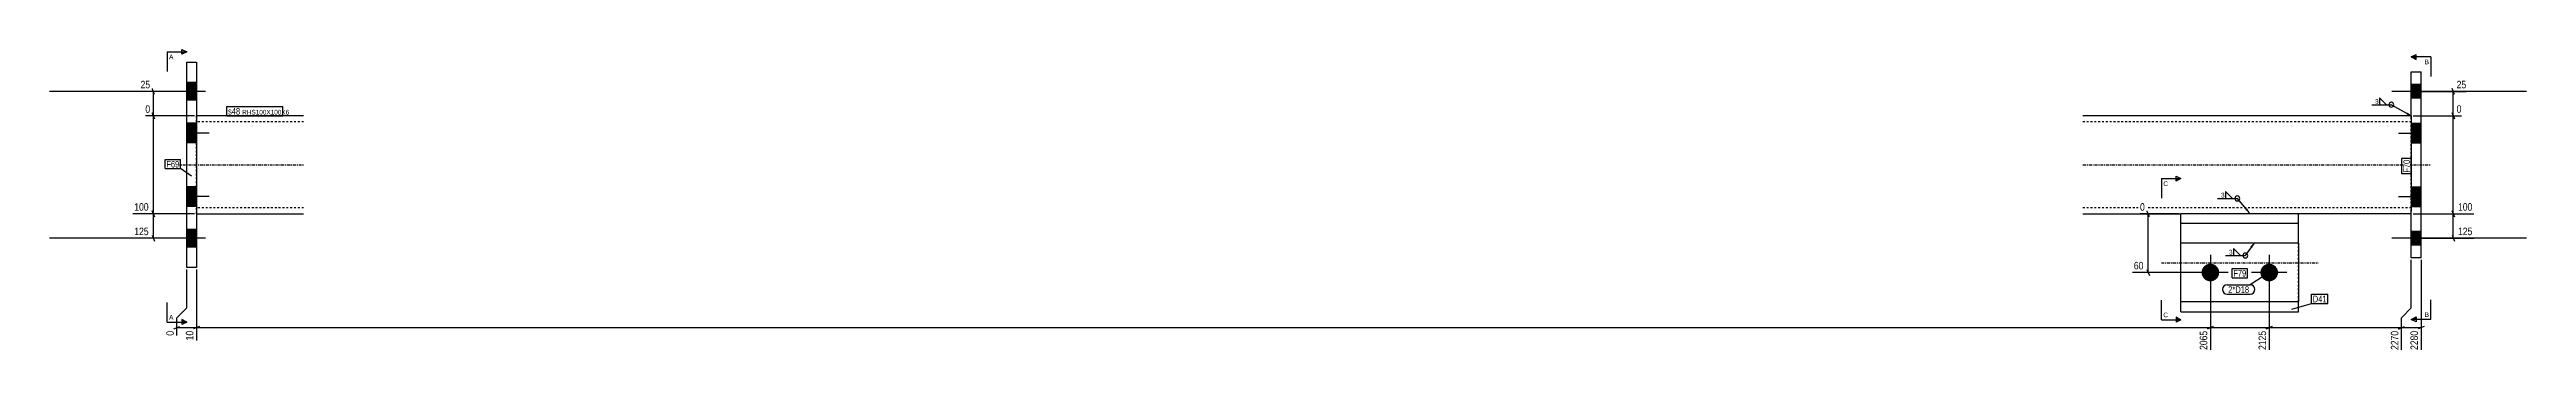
# Model space of a CAD drawing. Header units: millimetres. Extents: x -10 to 33523, y 3 to 809.
# Drawn here: x 30996 to 33523, y 3 to 312 of the extents above; entities that cross this region are included whole.
import ezdxf

# ---------------------------------------------------------------- set-up
doc = ezdxf.new("R2010")
doc.units = ezdxf.units.MM
doc.linetypes.add('DXK_LINE_DOT2', pattern=[3.9198, 1.9599, -1.9599])
doc.linetypes.add('DXK_LINE_DOT3', pattern=[5.9187, 2.979, -0.9799, 0.9799, -0.9799])
for name, color, linetype in [('MÅLSÆTNING', 7, 'Continuous'), ('STÅL', 7, 'Continuous'), ('TEKST', 7, 'Continuous')]:
    doc.layers.add(name, color=color, linetype=linetype)
doc.styles.add('Arial', font='ARIAL.TTF', dxfattribs={"height": 0.2})
doc.styles.add('Arial Narrow', font='ARIALN.TTF', dxfattribs={"height": 0.2})

msp = doc.modelspace()

# ---------------------------------------------------------------- hatches: boundary and pattern name
at = {"layer": 'STÅL', "linetype": 'Continuous'}
for points in [[(31135.7, 277.9), (31135.7, 259.9), (31145.7, 259.9), (31145.7, 277.9)], [(33405.7, 275.9), (33405.7, 261.9), (33415.7, 261.9), (33415.7, 275.9)], [(33405.7, 275.9), (33405.7, 261.9), (33415.7, 261.9), (33415.7, 275.9)], [(31135.7, 236.4), (31135.7, 216.4), (31145.7, 216.4), (31145.7, 236.4)], [(33415.7, 216.4), (33415.7, 236.4), (33405.7, 236.4), (33405.7, 216.4)], [(31135.7, 171.4), (31135.7, 151.4), (31145.7, 151.4), (31145.7, 171.4)], [(33415.7, 151.4), (33415.7, 171.4), (33405.7, 171.4), (33405.7, 151.4)], [(31135.7, 127.9), (31135.7, 109.9), (31145.7, 109.9), (31145.7, 127.9)], [(33405.7, 125.9), (33405.7, 111.9), (33415.7, 111.9), (33415.7, 125.9)], [(33405.7, 125.9), (33405.7, 111.9), (33415.7, 111.9), (33415.7, 125.9)], [(33209.7, 83.9, -1), (33191.7, 83.9, -1)], [(33269.7, 83.9, -1), (33251.7, 83.9, -1)]]:
    msp.add_hatch(color=96, dxfattribs=at).paths.add_polyline_path(points)
at = {"layer": 'TEKST', "linetype": 'Continuous'}
for points in [[(33402, 247.5), (33405.7, 243.9), (33400.8, 245.3)], [(33238.3, 149.5), (33240.5, 144.9), (33236.4, 147.9)], [(33241.3, 110.6), (33245.3, 113.9), (33243.4, 109.1)]]:
    msp.add_hatch(color=3, dxfattribs=at).paths.add_polyline_path(points)

# ---------------------------------------------------------------- linework, layer by layer
at = {"layer": 'MÅLSÆTNING', "color": 7, "linetype": 'Continuous'}
for p, q in [((31143.7, 243.9), (31093.5, 243.9)), ((31102.9, 240.9), (31100.5, 246.9)), ((33407.7, 243.9), (33456.8, 243.9)), ((33449.8, 240.9), (33447.4, 246.9)), ((31143.7, 143.9), (31080.8, 143.9)), ((31102.9, 140.9), (31100.5, 146.9)), ((31101.7, 118.9), (31101.7, 143.9)), ((33168.7, 143.9), (33128.9, 143.9)), ((33138.4, 140.9), (33136, 146.9)), ((33137.2, 83.9), (33137.2, 143.9)), ((33407.7, 143.9), (33469.5, 143.9)), ((33449.8, 140.9), (33447.4, 146.9)), ((33448.6, 118.9), (33448.6, 143.9)), ((31143.7, 118.9), (31080.8, 118.9)), ((31100.5, 121.9), (31102.9, 115.9)), ((33407.7, 118.9), (33469.5, 118.9)), ((33447.4, 121.9), (33449.8, 115.9)), ((31135.7, 47.7), (31135.7, 86.9)), ((31145.7, 86.9), (31145.7, 14.6)), ((33198.7, 83.9), (33121.1, 83.9)), ((33136, 86.9), (33138.4, 80.9)), ((33200.7, 81.9), (33200.7, 4.8)), ((33200.7, 81.9), (33200.7, 4.8)), ((33260.7, 81.9), (33260.7, 4.8)), ((33405.7, 47.7), (33405.7, 96.9)), ((33405.7, 47.7), (33405.7, 96.9)), ((33415.7, 96.9), (33415.7, 4.8)), ((31122.7, 26.5), (31128.7, 28.9)), ((31125.7, 37.7), (31135.7, 47.7)), ((31125.7, 19.4), (31125.7, 37.7)), ((31125.7, 27.7), (31145.7, 27.7)), ((31148.7, 28.9), (31142.7, 26.5)), ((33203.7, 28.9), (33197.7, 26.5)), ((33197.7, 26.5), (33203.7, 28.9)), ((33200.7, 27.7), (33260.7, 27.7)), ((33257.7, 26.5), (33263.7, 28.9)), ((33392.7, 26.5), (33398.7, 28.9)), ((33395.7, 37.7), (33405.7, 47.7)), ((33395.7, 4.8), (33395.7, 37.7)), ((33418.7, 28.9), (33412.7, 26.5))]:
    msp.add_line(p, q, dxfattribs=at)
at = {"layer": 'STÅL', "color": 2, "linetype": 'Continuous'}
for p, q in [((31135.7, 298.9), (31145.7, 298.9)), ((31135.7, 88.9), (31135.7, 298.9)), ((31145.7, 298.9), (31145.7, 88.9)), ((33405.7, 241.4), (33405.7, 288.9)), ((33405.7, 288.9), (33415.7, 288.9)), ((33415.7, 98.9), (33415.7, 288.9)), ((31255, 243.9), (31145.7, 243.9)), ((33405.7, 243.9), (33070.7, 243.9)), ((33405.7, 241.4), (33405.7, 240.4)), ((33405.7, 240.4), (33405.7, 231.9)), ((33405.7, 231.9), (33405.7, 146.5)), ((31145.7, 143.9), (31255, 143.9)), ((33070.7, 143.9), (33170.7, 143.9)), ((33170.7, 113.9), (33170.7, 143.9)), ((33290.7, 143.9), (33170.7, 143.9)), ((33290.7, 133.9), (33170.7, 133.9)), ((33290.7, 113.9), (33290.7, 143.9)), ((33405.7, 143.9), (33290.7, 143.9)), ((33405.7, 98.9), (33405.7, 146.5)), ((33170.7, 53.9), (33170.7, 113.9)), ((33290.7, 113.9), (33170.7, 113.9)), ((33290.7, 113.9), (33290.7, 53.9)), ((31145.7, 88.9), (31135.7, 88.9)), ((33415.7, 98.9), (33405.7, 98.9)), ((33170.7, 44.4), (33170.7, 53.9)), ((33290.7, 53.9), (33170.7, 53.9)), ((33290.7, 43.9), (33290.7, 53.9)), ((33170.7, 43.9), (33170.7, 44.4)), ((33170.7, 43.9), (33290.7, 43.9))]:
    msp.add_line(p, q, dxfattribs=at)
at = {"layer": 'STÅL', "color": 96, "linetype": 'Continuous'}
for p, q in [((31155, 268.9), (30995.7, 268.9)), ((31145.7, 277.9), (31135.7, 277.9)), ((31145.7, 259.9), (31135.7, 259.9)), ((33523.2, 268.9), (33385.7, 268.9)), ((33523.2, 268.9), (33385.7, 268.9)), ((33415.7, 275.9), (33405.7, 275.9)), ((33415.7, 275.9), (33405.7, 275.9)), ((33415.7, 261.9), (33405.7, 261.9)), ((33415.7, 261.9), (33405.7, 261.9)), ((31145.7, 236.4), (31135.7, 236.4)), ((33405.7, 236.4), (33415.7, 236.4)), ((31158.7, 226.4), (31135.7, 226.4)), ((31145.7, 216.4), (31135.7, 216.4)), ((33392.7, 226.4), (33415.7, 226.4)), ((33405.7, 216.4), (33415.7, 216.4)), ((31145.7, 171.4), (31135.7, 171.4)), ((31158.7, 161.4), (31135.7, 161.4)), ((33392.7, 161.4), (33415.7, 161.4)), ((33405.7, 171.4), (33415.7, 171.4)), ((31145.7, 151.4), (31135.7, 151.4)), ((31145.7, 127.9), (31135.7, 127.9)), ((33405.7, 151.4), (33415.7, 151.4)), ((31155, 118.9), (30995.7, 118.9)), ((31145.7, 109.9), (31135.7, 109.9)), ((33200.7, 101.9), (33200.7, 65.9)), ((33260.7, 101.9), (33260.7, 65.9)), ((33523.2, 118.9), (33385.7, 118.9)), ((33523.2, 118.9), (33385.7, 118.9)), ((33415.7, 125.9), (33405.7, 125.9)), ((33415.7, 125.9), (33405.7, 125.9)), ((33415.7, 111.9), (33405.7, 111.9)), ((33415.7, 111.9), (33405.7, 111.9)), ((33218.7, 83.9), (33182.7, 83.9)), ((33278.7, 83.9), (33242.7, 83.9))]:
    msp.add_line(p, q, dxfattribs=at)
at = {"layer": 'STÅL', "color": 7, "linetype": 'DXK_LINE_DOT2'}
for p, q in [((31145.7, 143.9), (31145.7, 243.9)), ((31255, 237.9), (31145.7, 237.9)), ((33405.7, 237.9), (33070.7, 237.9)), ((33405.7, 243.9), (33405.7, 241.4)), ((33405.7, 146.5), (33405.7, 241.4)), ((31255, 149.9), (31145.7, 149.9)), ((33405.7, 149.9), (33070.7, 149.9)), ((33290.7, 143.9), (33170.7, 143.9)), ((33405.7, 144.9), (33405.7, 146.5)), ((33405.7, 143.9), (33405.7, 144.9)), ((33170.7, 53.9), (33170.7, 113.9)), ((33290.7, 53.9), (33290.7, 113.9)), ((33170.7, 43.9), (33170.7, 47.6))]:
    msp.add_line(p, q, dxfattribs=at)
at = {"layer": 'STÅL', "color": 7, "linetype": 'DXK_LINE_DOT3'}
for p, q in [((31125.7, 193.9), (31255, 193.9)), ((33070.7, 193.9), (33425.7, 193.9)), ((33150.7, 93.9), (33310.7, 93.9))]:
    msp.add_line(p, q, dxfattribs=at)
at = {"layer": 'TEKST', "color": 3, "linetype": 'Continuous'}
for p, q in [((33405.7, 243.9), (33385.3, 255.3)), ((33240.5, 144.9), (33228.2, 159.6)), ((33245.3, 113.9), (33236.3, 101.3))]:
    msp.add_line(p, q, dxfattribs=at)
for centre in [(33385.3, 255.3), (33228.2, 159.6)]:
    msp.add_arc(centre, 2.5, 270, 90, dxfattribs=at)

# ---------------------------------------------------------------- wipeouts: each hides what was drawn before it
at = {"color": 0, "linetype": 'Continuous'}
for points in [[(31122.2, 301.8), (31122.2, 306.8), (31117.7, 306.8), (31117.7, 301.8)], [(33157.5, 172.3), (33157.5, 177.3), (33152.7, 177.3), (33152.7, 172.3)]]:
    msp.add_wipeout(points, dxfattribs=at).dxf.layer = 'TEKST'
at = {"color": 0}
msp.add_wipeout([(33319.3, 53.5), (33319.3, 60.5), (33305.2, 60.5), (33305.2, 53.5)], dxfattribs=at).dxf.layer = 'TEKST'

# ---------------------------------------------------------------- next in the draw order: hatches: boundary and pattern name
at = {"layer": 'TEKST', "linetype": 'Continuous'}
for points in [[(31130.7, 306.8), (31130.7, 309.3), (31135.7, 309.3)], [(33165.7, 177.3), (33165.7, 179.8), (33170.7, 179.8)]]:
    msp.add_hatch(color=30, dxfattribs=at).paths.add_polyline_path(points)

# ---------------------------------------------------------------- next in the draw order: linework, layer by layer
at = {"layer": 'TEKST', "color": 7, "linetype": 'Continuous'}
for p, q in [((31115.7, 309.3), (31115.7, 289.3)), ((31115.7, 309.3), (31135.7, 309.3)), ((33150.7, 179.8), (33150.7, 159.8)), ((33150.7, 179.8), (33170.7, 179.8))]:
    msp.add_line(p, q, dxfattribs=at)
at = {"layer": 'TEKST', "color": 30, "linetype": 'Continuous'}
for p, q in [((31130.7, 306.8), (31130.7, 311.8)), ((31130.7, 311.8), (31135.7, 309.3)), ((31135.7, 309.3), (31130.7, 306.8)), ((33165.7, 177.3), (33165.7, 182.3)), ((33165.7, 182.3), (33170.7, 179.8)), ((33170.7, 179.8), (33165.7, 177.3))]:
    msp.add_line(p, q, dxfattribs=at)

# ---------------------------------------------------------------- next in the draw order: texts
at = {"layer": 'TEKST', "color": 3, "linetype": 'Continuous', "style": 'Arial'}
for s, p in [('A', (31117.7, 301.8)), ('C', (33152.7, 172.3))]:
    msp.add_text(s, height=4.78, dxfattribs=at).set_placement(p)

# ---------------------------------------------------------------- next in the draw order: wipeouts: each hides what was drawn before it
at = {"color": 0, "linetype": 'Continuous'}
for points, layer in [([(31098.5, 145.5), (31098.5, 156.7), (31080.6, 156.7), (31080.6, 145.5)], 'MÅLSÆTNING'), ([(33135.4, 145.5), (33135.4, 156.7), (33127.3, 156.7), (33127.3, 145.5)], 'MÅLSÆTNING'), ([(33469.6, 145.5), (33469.6, 156.7), (33451.8, 156.7), (33451.8, 145.5)], 'MÅLSÆTNING'), ([(31098.5, 120.5), (31098.5, 131.7), (31080.6, 131.7), (31080.6, 120.5)], 'MÅLSÆTNING'), ([(33469.6, 120.5), (33469.6, 131.7), (33451.8, 131.7), (33451.8, 120.5)], 'MÅLSÆTNING'), ([(33134, 85.5), (33134, 96.7), (33121, 96.7), (33121, 85.5)], 'MÅLSÆTNING'), ([(31144.1, 25.9), (31132.9, 25.9), (31132.9, 12.9), (31144.1, 12.9)], 'MÅLSÆTNING'), ([(33259.1, 25.9), (33247.9, 25.9), (33247.9, 3.2), (33259.1, 3.2)], 'MÅLSÆTNING'), ([(33423.7, 296.6), (33423.7, 301.6), (33419.3, 301.6), (33419.3, 296.6)], 'TEKST')]:
    msp.add_wipeout(points, dxfattribs=at).dxf.layer = layer
at = {"color": 0}
for points in [[(33372.2, 255.9), (33372.2, 261.7), (33368.4, 261.7), (33368.4, 255.9)], [(31190.2, 245.3), (31190.2, 252.3), (31177.9, 252.3), (31177.9, 245.3)], [(31128.2, 191.2), (31128.2, 198.2), (31114.9, 198.2), (31114.9, 191.2)], [(33404.3, 199.1), (33397.3, 199.1), (33397.3, 185.9), (33404.3, 185.9)], [(33215.1, 160.2), (33215.1, 166), (33211.2, 166), (33211.2, 160.2)], [(33223.2, 101.9), (33223.2, 107.7), (33219.3, 107.7), (33219.3, 101.9)], [(33237.3, 79.8), (33237.3, 86.8), (33224.1, 86.8), (33224.1, 79.8)], [(33319.3, 53.5), (33319.3, 60.5), (33305.2, 60.5), (33305.2, 53.5)]]:
    msp.add_wipeout(points, dxfattribs=at).dxf.layer = 'TEKST'

# ---------------------------------------------------------------- next in the draw order: hatches: boundary and pattern name
at = {"layer": 'TEKST', "linetype": 'Continuous'}
msp.add_hatch(color=30, dxfattribs=at).paths.add_polyline_path([(33410.7, 304.1), (33410.7, 301.6), (33405.7, 304.1)])

# ---------------------------------------------------------------- next in the draw order: linework, layer by layer
at = {"layer": 'MÅLSÆTNING', "color": 7, "linetype": 'Continuous'}
for p, q in [((31101.7, 143.9), (31101.7, 243.9)), ((33448.6, 143.9), (33448.6, 243.9)), ((31143.7, 143.9), (31080.8, 143.9)), ((31100.5, 146.9), (31102.9, 140.9)), ((33407.7, 143.9), (33469.5, 143.9)), ((33447.4, 146.9), (33449.8, 140.9)), ((31145.7, 86.9), (31145.7, 14.6)), ((33260.7, 81.9), (33260.7, 4.8)), ((31148.7, 28.9), (31142.7, 26.5)), ((31145.7, 27.7), (33200.7, 27.7)), ((33263.7, 28.9), (33257.7, 26.5)), ((33260.7, 27.7), (33395.7, 27.7))]:
    msp.add_line(p, q, dxfattribs=at)
at = {"layer": 'TEKST', "color": 30, "linetype": 'Continuous'}
for p, q in [((33405.7, 304.1), (33410.7, 306.6)), ((33405.7, 304.1), (33410.7, 301.6)), ((33410.7, 301.6), (33410.7, 306.6))]:
    msp.add_line(p, q, dxfattribs=at)
at = {"layer": 'TEKST', "color": 7, "linetype": 'Continuous'}
for p, q in [((33425.7, 304.1), (33405.7, 304.1)), ((33425.7, 304.1), (33425.7, 284.1)), ((33283.7, 46.5), (33304, 52.3)), ((33304, 61.7), (33320.5, 61.7)), ((33304, 52.3), (33304, 61.7)), ((33304, 52.3), (33320.5, 52.3)), ((33320.5, 52.3), (33320.5, 61.7))]:
    msp.add_line(p, q, dxfattribs=at)
at = {"layer": 'TEKST', "color": 3, "linetype": 'Continuous'}
for p, q in [((33365.3, 255.3), (33385.3, 255.3)), ((33380.4, 255.3), (33373.2, 262.4)), ((33373.2, 262.4), (33373.2, 255.3)), ((33373.2, 255.3), (33380.4, 255.3)), ((33208.1, 159.6), (33228.2, 159.6)), ((33223.3, 159.6), (33216.1, 166.7)), ((33216.1, 166.7), (33216.1, 159.6)), ((33216.1, 159.6), (33223.3, 159.6)), ((33216.2, 101.3), (33236.3, 101.3)), ((33231.3, 101.3), (33224.2, 108.5)), ((33224.2, 108.5), (33224.2, 101.3)), ((33224.2, 101.3), (33231.3, 101.3))]:
    msp.add_line(p, q, dxfattribs=at)
for centre in [(33385.3, 255.3), (33228.2, 159.6)]:
    msp.add_arc(centre, 2.5, 90, 270, dxfattribs=at)

# ---------------------------------------------------------------- next in the draw order: texts
at = {"layer": 'MÅLSÆTNING', "color": 3, "linetype": 'Continuous', "style": 'Arial Narrow'}
for s, p in [('100', (31082.2, 147.1)), ('0', (33128.9, 147.1)), ('100', (33453.4, 147.1)), ('125', (31082.2, 122.1)), ('125', (33453.4, 122.1)), ('60', (33122.6, 87.1))]:
    msp.add_text(s, height=7.64, dxfattribs=at).set_placement(p)
msp.add_text('2125', height=7.64, rotation=90.0002, dxfattribs=at).set_placement((33257.5, 4.8))
at = {"layer": 'TEKST', "color": 3, "linetype": 'Continuous', "style": 'Arial'}
msp.add_text('B', height=4.78, dxfattribs=at).set_placement((33419.3, 296.6))
at = {"layer": 'TEKST', "color": 3, "style": 'Arial Narrow'}
for s, height, p in [('3', 4.77, (33368.8, 256.3)), ('3', 4.77, (33211.6, 160.6)), ('3', 4.77, (33219.7, 102.3)), ('D41', 6.68, (33305.2, 53.5))]:
    msp.add_text(s, height=height, dxfattribs=at).set_placement(p)

# ---------------------------------------------------------------- next in the draw order: wipeouts: each hides what was drawn before it
at = {"color": 0, "linetype": 'Continuous'}
msp.add_wipeout([(31124.1, 25.9), (31112.9, 25.9), (31112.9, 17.8), (31124.1, 17.8)], dxfattribs=at).dxf.layer = 'MÅLSÆTNING'
at = {"color": 0}
for points in [[(31190.2, 245.3), (31190.2, 252.3), (31177.9, 252.3), (31177.9, 245.3)], [(31128.2, 191.2), (31128.2, 198.2), (31114.9, 198.2), (31114.9, 191.2)], [(33404.3, 199.1), (33397.3, 199.1), (33397.3, 185.9), (33404.3, 185.9)], [(33237.3, 79.8), (33237.3, 86.8), (33224.1, 86.8), (33224.1, 79.8)]]:
    msp.add_wipeout(points, dxfattribs=at).dxf.layer = 'TEKST'

# ---------------------------------------------------------------- next in the draw order: linework, layer by layer
at = {"layer": 'TEKST', "color": 7, "linetype": 'Continuous'}
for p, q in [((31176.7, 244.1), (31176.7, 253.5)), ((31113.7, 199.4), (31129.4, 199.4)), ((31113.7, 190), (31113.7, 199.4)), ((31113.7, 190), (31129.4, 190)), ((31129.4, 190), (31129.4, 199.4)), ((31140.6, 182.3), (31129.4, 190)), ((33396.1, 184.7), (33396.1, 200.3)), ((33405.5, 200.3), (33396.1, 200.3)), ((33405.5, 184.7), (33396.1, 184.7)), ((33405.5, 184.7), (33405.5, 200.3)), ((33222.9, 88), (33238.5, 88)), ((33222.9, 78.6), (33222.9, 88)), ((33222.9, 78.6), (33238.5, 78.6)), ((33238.5, 78.6), (33238.5, 88))]:
    msp.add_line(p, q, dxfattribs=at)
at = {"layer": 'TEKST', "color": 3, "linetype": 'Continuous'}
for start, end in [(90, 270), (270, 90)]:
    msp.add_arc((33236.3, 101.3), 2.5, start, end, dxfattribs=at)

# ---------------------------------------------------------------- next in the draw order: texts
at = {"layer": 'MÅLSÆTNING', "color": 3, "linetype": 'Continuous', "style": 'Arial Narrow'}
for s, p in [('0', (31122.5, 19.4)), ('10', (31142.5, 14.6))]:
    msp.add_text(s, height=7.64, rotation=90.0002, dxfattribs=at).set_placement(p)
at = {"layer": 'TEKST', "color": 3, "style": 'Arial Narrow'}
for s, p in [('F69', (31114.9, 191.2)), ('F79', (33224.1, 79.8))]:
    msp.add_text(s, height=6.68, dxfattribs=at).set_placement(p)
msp.add_text('F70', height=6.68, rotation=90.0002, dxfattribs=at).set_placement((33404.3, 185.9))

# ---------------------------------------------------------------- next in the draw order: wipeouts: each hides what was drawn before it
at = {"color": 0, "linetype": 'Continuous'}
for points, layer in [([(31099.9, 245.5), (31099.9, 256.7), (31091.9, 256.7), (31091.9, 245.5)], 'MÅLSÆTNING'), ([(33458.4, 245.5), (33458.4, 256.7), (33450.4, 256.7), (33450.4, 245.5)], 'MÅLSÆTNING'), ([(33199.1, 25.9), (33187.9, 25.9), (33187.9, 3.2), (33199.1, 3.2)], 'MÅLSÆTNING'), ([(33394.1, 25.9), (33382.9, 25.9), (33382.9, 3.2), (33394.1, 3.2)], 'MÅLSÆTNING'), ([(33157.5, 38.2), (33157.5, 43.2), (33152.7, 43.2), (33152.7, 38.2)], 'TEKST')]:
    msp.add_wipeout(points, dxfattribs=at).dxf.layer = layer
at = {"color": 0}
msp.add_wipeout([(31232.5, 245.3), (31232.5, 250.3), (31192.3, 250.3), (31192.3, 245.3)], dxfattribs=at).dxf.layer = 'TEKST'

# ---------------------------------------------------------------- next in the draw order: hatches: boundary and pattern name
at = {"layer": 'TEKST', "linetype": 'Continuous'}
msp.add_hatch(color=30, dxfattribs=at).paths.add_polyline_path([(33165.7, 35.7), (33165.7, 38.2), (33170.7, 35.7)])

# ---------------------------------------------------------------- next in the draw order: linework, layer by layer
at = {"layer": 'MÅLSÆTNING', "color": 7, "linetype": 'Continuous'}
for p, q in [((31143.7, 268.9), (31088.6, 268.9)), ((31102.9, 265.9), (31100.5, 271.9)), ((31101.7, 243.9), (31101.7, 268.9)), ((33407.7, 268.9), (33461.7, 268.9)), ((33449.8, 265.9), (33447.4, 271.9)), ((33448.6, 243.9), (33448.6, 268.9)), ((31143.7, 243.9), (31093.5, 243.9)), ((31100.5, 246.9), (31102.9, 240.9)), ((33407.7, 243.9), (33456.8, 243.9)), ((33447.4, 246.9), (33449.8, 240.9)), ((33392.7, 26.5), (33398.7, 28.9)), ((33395.7, 37.7), (33405.7, 47.7)), ((33395.7, 4.8), (33395.7, 37.7)), ((33395.7, 27.7), (33415.7, 27.7))]:
    msp.add_line(p, q, dxfattribs=at)
at = {"layer": 'TEKST', "color": 7, "linetype": 'Continuous'}
for q in [(33150.7, 55.7), (33170.7, 35.7)]:
    msp.add_line((33150.7, 35.7), q, dxfattribs=at)
at = {"layer": 'TEKST', "color": 30, "linetype": 'Continuous'}
for p, q in [((33170.7, 35.7), (33165.7, 38.2)), ((33165.7, 38.2), (33165.7, 33.2)), ((33170.7, 35.7), (33165.7, 33.2))]:
    msp.add_line(p, q, dxfattribs=at)

# ---------------------------------------------------------------- next in the draw order: texts
at = {"layer": 'MÅLSÆTNING', "color": 3, "linetype": 'Continuous', "style": 'Arial Narrow'}
for p in [(31093.5, 247.1), (33452, 247.1)]:
    msp.add_text('0', height=7.64, dxfattribs=at).set_placement(p)
for s, p in [('2065', (33197.5, 4.8)), ('2270', (33392.5, 4.8))]:
    msp.add_text(s, height=7.64, rotation=90.0002, dxfattribs=at).set_placement(p)
at = {"layer": 'TEKST', "color": 3, "linetype": 'Continuous', "style": 'Arial'}
msp.add_text('C', height=4.78, dxfattribs=at).set_placement((33152.7, 38.2))

# ---------------------------------------------------------------- next in the draw order: wipeouts: each hides what was drawn before it
at = {"color": 0}
for points in [[(31232.5, 245.3), (31232.5, 250.3), (31192.3, 250.3), (31192.3, 245.3)], [(33240.2, 63.1), (33240.2, 70.1), (33218.9, 70.1), (33218.9, 63.1)]]:
    msp.add_wipeout(points, dxfattribs=at).dxf.layer = 'TEKST'
at = {"color": 0, "linetype": 'Continuous'}
msp.add_wipeout([(31122.2, 35.8), (31122.2, 40.8), (31117.7, 40.8), (31117.7, 35.8)], dxfattribs=at).dxf.layer = 'TEKST'

# ---------------------------------------------------------------- next in the draw order: hatches: boundary and pattern name
at = {"layer": 'TEKST', "linetype": 'Continuous'}
msp.add_hatch(color=30, dxfattribs=at).paths.add_polyline_path([(31130.7, 33.3), (31130.7, 35.8), (31135.7, 33.3)])

# ---------------------------------------------------------------- next in the draw order: linework, layer by layer
at = {"layer": 'TEKST', "color": 7, "linetype": 'Continuous'}
for p, q in [((31176.7, 253.5), (31233.7, 253.5)), ((31233.7, 244.1), (31233.7, 253.5)), ((31176.7, 244.1), (31233.7, 244.1)), ((31115.7, 33.3), (31115.7, 53.3)), ((31115.7, 33.3), (31135.7, 33.3))]:
    msp.add_line(p, q, dxfattribs=at)
at = {"layer": 'TEKST', "color": 30, "linetype": 'Continuous'}
for p, q in [((31135.7, 33.3), (31130.7, 35.8)), ((31130.7, 35.8), (31130.7, 30.8)), ((31135.7, 33.3), (31130.7, 30.8))]:
    msp.add_line(p, q, dxfattribs=at)

# ---------------------------------------------------------------- next in the draw order: texts
at = {"layer": 'TEKST', "color": 3, "style": 'Arial Narrow'}
for s, height, p in [('s48', 6.68, (31177.9, 245.3)), ('RHS100X100X6', 4.772, (31192.3, 245.3))]:
    msp.add_text(s, height=height, dxfattribs=at).set_placement(p)
at = {"layer": 'TEKST', "color": 3, "linetype": 'Continuous', "style": 'Arial'}
msp.add_text('A', height=4.78, dxfattribs=at).set_placement((31117.7, 35.8))

# ---------------------------------------------------------------- next in the draw order: wipeouts: each hides what was drawn before it
at = {"color": 0, "linetype": 'Continuous'}
for points in [[(31099.9, 270.5), (31099.9, 281.7), (31087, 281.7), (31087, 270.5)], [(33463.3, 270.5), (33463.3, 281.7), (33450.4, 281.7), (33450.4, 270.5)], [(33414.1, 25.9), (33402.9, 25.9), (33402.9, 3.2), (33414.1, 3.2)]]:
    msp.add_wipeout(points, dxfattribs=at).dxf.layer = 'MÅLSÆTNING'
at = {"color": 0}
msp.add_wipeout([(33240.2, 63.1), (33240.2, 70.1), (33218.9, 70.1), (33218.9, 63.1)], dxfattribs=at).dxf.layer = 'TEKST'

# ---------------------------------------------------------------- next in the draw order: linework, layer by layer
at = {"layer": 'TEKST', "color": 7, "linetype": 'Continuous'}
for p, q in [((33260.7, 83.9), (33241.4, 71.3)), ((33217.7, 71.3), (33241.4, 71.3)), ((33217.7, 61.9), (33241.4, 61.9))]:
    msp.add_line(p, q, dxfattribs=at)
for centre, start, end in [((33217.7, 66.6), 90, 270), ((33241.4, 66.6), 270, 90)]:
    msp.add_arc(centre, 4.7, start, end, dxfattribs=at)

# ---------------------------------------------------------------- next in the draw order: texts
at = {"layer": 'MÅLSÆTNING', "color": 3, "linetype": 'Continuous', "style": 'Arial Narrow'}
for p in [(31088.6, 272.1), (33452, 272.1)]:
    msp.add_text('25', height=7.64, dxfattribs=at).set_placement(p)
msp.add_text('2280', height=7.64, rotation=90.0002, dxfattribs=at).set_placement((33412.5, 4.8))
at = {"layer": 'TEKST', "color": 3, "style": 'Arial Narrow'}
msp.add_text('2*D18', height=6.68, dxfattribs=at).set_placement((33218.9, 63.1))

# ---------------------------------------------------------------- next in the draw order: wipeouts: each hides what was drawn before it
at = {"color": 0, "linetype": 'Continuous'}
msp.add_wipeout([(33423.7, 38.5), (33423.7, 43.5), (33419.3, 43.5), (33419.3, 38.5)], dxfattribs=at).dxf.layer = 'TEKST'

# ---------------------------------------------------------------- next in the draw order: hatches: boundary and pattern name
at = {"layer": 'TEKST', "linetype": 'Continuous'}
msp.add_hatch(color=30, dxfattribs=at).paths.add_polyline_path([(33410.7, 38.5), (33410.7, 36), (33405.7, 36)])

# ---------------------------------------------------------------- next in the draw order: linework, layer by layer
at = {"layer": 'TEKST', "color": 7, "linetype": 'Continuous'}
for q in [(33425.7, 56), (33405.7, 36)]:
    msp.add_line((33425.7, 36), q, dxfattribs=at)
at = {"layer": 'TEKST', "color": 30, "linetype": 'Continuous'}
for p, q in [((33405.7, 36), (33410.7, 38.5)), ((33410.7, 33.5), (33405.7, 36)), ((33410.7, 38.5), (33410.7, 33.5))]:
    msp.add_line(p, q, dxfattribs=at)

# ---------------------------------------------------------------- next in the draw order: texts
at = {"layer": 'TEKST', "color": 3, "linetype": 'Continuous', "style": 'Arial'}
msp.add_text('B', height=4.78, dxfattribs=at).set_placement((33419.3, 38.5))

doc.saveas('drawing.dxf')
